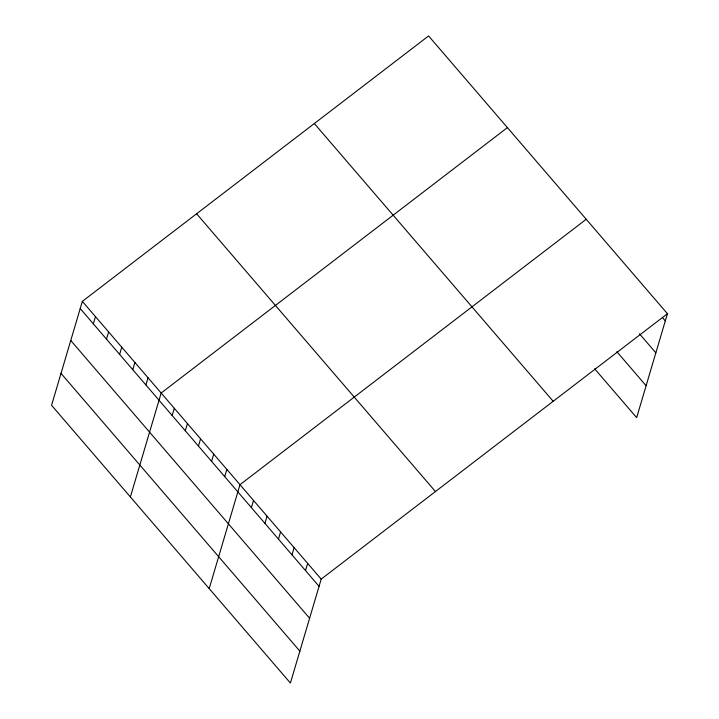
<?xml version="1.0" encoding="UTF-8"?>
<svg xmlns="http://www.w3.org/2000/svg" width="719" height="719" viewBox="0 0 719 719"><rect width="100%" height="100%" fill="white"/><g stroke="black" fill="none" stroke-linecap="round" stroke-linejoin="round"><path stroke-width="1.08" d="M82.343 301.369L51.561 405.291L290.413 683.05L321.195 579.119L667.439 313.709L428.587 35.95L82.343 301.369L321.195 579.119M93.353 323.847L95.483 316.639M106.484 339.125L108.623 331.917M119.624 354.404L121.754 347.196M132.763 369.683L134.893 362.475M145.894 384.953L148.033 377.745M130.382 496.955L161.164 393.023L507.407 127.614M172.165 415.51L174.304 408.302M185.304 430.789L187.443 423.581M198.444 446.059L200.574 438.86M211.575 461.337L213.714 454.129M224.714 476.616L226.853 469.408M209.202 588.609L239.984 484.687L586.228 219.268M251.389 507.632L253.519 500.424M264.925 523.369L267.055 516.161M278.46 539.115L280.59 531.907M291.986 554.852L294.125 547.644M305.521 570.589L307.66 563.381M667.439 313.709L636.657 417.631L594.622 368.757M662.451 317.6L665.3 320.917M639.461 333.778L655.845 352.831M616.902 351.753L646.102 385.717M314.329 123.533L553.181 401.292M196.611 213.777L435.453 491.535M80.213 308.568L319.056 586.327M70.759 340.491L309.601 618.25M61.016 373.377L299.868 651.135"/></g></svg>
